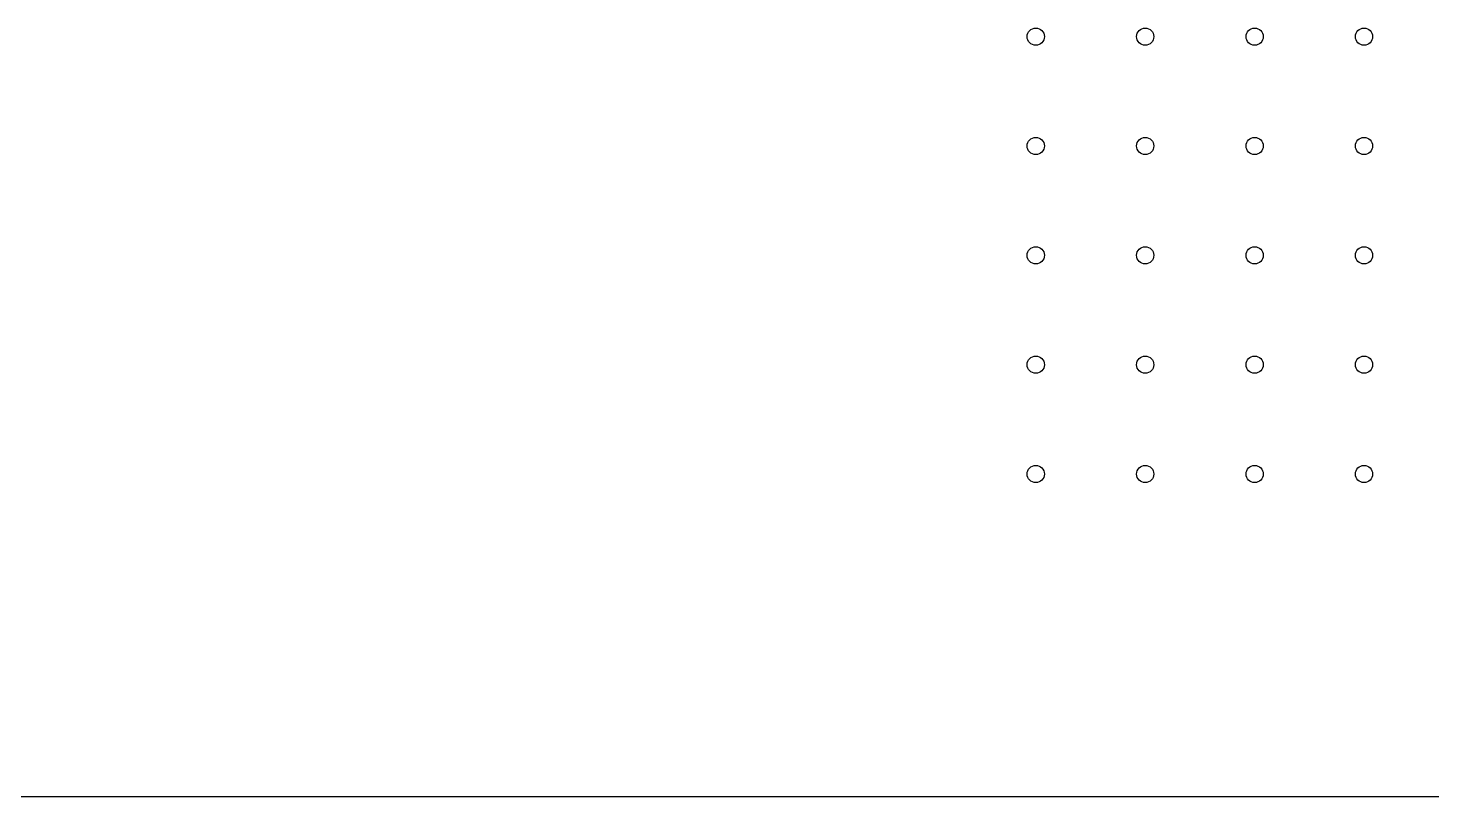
# Model space of a CAD drawing. Extents: x 2.6 to 14.2, y -9.4 to -3.8.
# Drawn here: x 5.362 to 6.645, y -9.426 to -8.723 of the extents above; entities that cross this region are included whole.
import ezdxf

# ---------------------------------------------------------------- set-up
doc = ezdxf.new("R2010")
doc.units = 0
doc.header["$MEASUREMENT"] = 0
doc.layers.add('BLACK', color=7, linetype='CONTINUOUS')

msp = doc.modelspace()

# ---------------------------------------------------------------- linework, layer by layer
at = {"layer": 'BLACK', "linetype": 'CONTINUOUS'}
msp.add_line((13.8929, -9.4258), (5.1998, -9.4258), dxfattribs=at)
at = {"layer": 'BLACK'}
for centre in [(6.2832, -8.7305), (6.3832, -8.7305), (6.4832, -8.7305), (6.5832, -8.7305), (6.2832, -8.8305), (6.3832, -8.8305), (6.4832, -8.8305), (6.5832, -8.8305), (6.2832, -8.9305), (6.3832, -8.9305), (6.4832, -8.9305), (6.5832, -8.9305), (6.2832, -9.0305), (6.3832, -9.0305), (6.4832, -9.0305), (6.5832, -9.0305), (6.2832, -9.1305), (6.3832, -9.1305), (6.4832, -9.1305), (6.5832, -9.1305)]:
    msp.add_circle(centre, 0.00787, dxfattribs=at)

doc.saveas('drawing.dxf')
